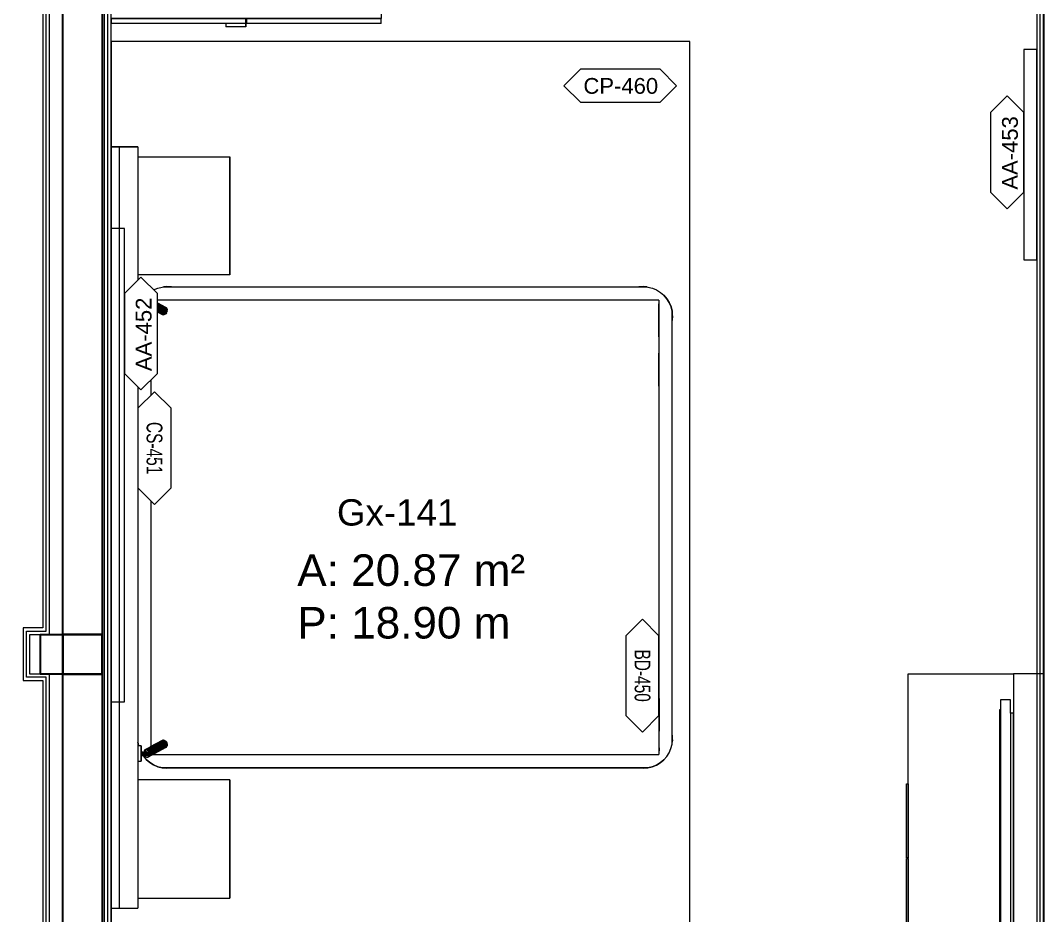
# Model space of a CAD drawing. Header units: centimetres. Extents: x 118932 to 154602, y -32682 to -23521.
# Drawn here: x 140143.1 to 140532.2, y -26868.7 to -26528.4 of the extents above; entities that cross this region are included whole.
import ezdxf
from ezdxf.enums import TextEntityAlignment as Align

# ---------------------------------------------------------------- set-up
doc = ezdxf.new("R2010")
doc.units = ezdxf.units.CM
doc.header["$LTSCALE"] = 50
doc.header["$MEASUREMENT"] = 0
doc.linetypes.add('HIDDEN', pattern=[0.375, 0.25, -0.125])
for name, color, linetype, lineweight, true_color in [('GEN_00_BL_Yazı', 7, 'Continuous', 0, 0x4f5250), ('GEN_00_BL_Ölçü Dış', 7, 'Continuous', 5, 0x766a5e), ('GEN_01_TA_Kolon', 7, 'Continuous', 35, 0xd05d28), ('GEN_02_TF_Mobilya', 7, 'Continuous', 5, 0x745e3d), ('GEN_05_ML_Alçıpan_giydirme', 7, 'Continuous', 18, 0x7ebab5), ('KALACAK DUVARLAR', 7, 'Continuous', 30, 0x005387)]:
    doc.layers.add(name, color=color, linetype=linetype, lineweight=lineweight, true_color=true_color)
doc.layers.add('GEN_02_TF_Halı', color=7, linetype='Continuous', lineweight=5, true_color=0x903373, transparency=0.8)
doc.styles.add('ARIAL', font='arial.ttf')
doc.styles.add('Arial_6', font='arial.ttf', dxfattribs={"height": 59.5325})

# ---------------------------------------------------------------- blocks, each defined once
blk = doc.blocks.new('LEVEL 0-1_D BLOK_KOLON')
at = {"layer": 'GEN_01_TA_Kolon'}
blk.add_lwpolyline([(1382, 286.05), (1367, 286.05), (1367, 301.05), (1382, 301.05)], close=True, dxfattribs=at)
blk = doc.blocks.new('KALACAK DUVALAR LEVEL 0 D BLOK')
at = {"layer": 'KALACAK DUVARLAR', "elevation": 0}
for points in [[(7.5, 762.34), (7.5, -7.5), (-82.5, -7.5), (-82.5, 7.5), (-7.5, 7.5), (-7.5, 451.45), (-16, 451.45), (-16, 466.45), (-7.5, 466.45), (-7.5, 807.04), (-68, 807.04), (-68, 973.95), (-71.5, 973.95), (-71.5, 990.45), (262.95, 990.45), (262.95, 975.34), (7.5, 975.34), (7.5, 172.89)], [(380.5, 172.91), (380.5, 975.34), (386, 975.34), (386, 990.34), (361.5, 990.34), (361.5, 975.34), (365.5, 975.34), (365.5, 166.92)]]:
    blk.add_lwpolyline(points, dxfattribs=at)
blk = doc.blocks.new('EQ-456_TV 50_12554900-TypeF')
at = {"layer": 'GEN_02_TF_Mobilya'}
for p, q in [((520.7, 0), (-406.4, 0)), ((-406.4, 0), (-406.4, -11.9)), ((520.7, -11.9), (520.7, 0)), ((-406.4, -11.9), (-457.2, -11.9)), ((-457.2, -11.9), (-457.2, -50)), ((-406.4, -11.9), (520.7, -11.9)), ((571.5, -11.9), (520.7, -11.9)), ((571.5, -50), (571.5, -11.9)), ((-457.2, -50), (-419.1, -50)), ((-419.1, -50), (-419.1, -53.175)), ((-419.1, -50), (533.4, -50)), ((-419.1, -53.175), (533.4, -53.175)), ((533.4, -53.175), (533.4, -50)), ((533.4, -50), (571.5, -50))]:
    blk.add_line(p, q, dxfattribs=at)
blk = doc.blocks.new('FFE-Tag')
at = {"color": 0}
blk.add_wipeout([(-8.76, 0), (-6.19, 2.57), (6.19, 2.57), (8.76, 0), (6.19, -2.57), (-6.19, -2.57)], dxfattribs=at).dxf.layer = 'GEN_00_BL_Yazı'
at = {"layer": 'GEN_00_BL_Yazı', "color": 0}
for p, q in [((-8.76, 0), (-6.19, 2.57)), ((6.19, 2.57), (-6.19, 2.57)), ((8.76, 0), (6.19, 2.57)), ((-8.76, 0), (-6.19, -2.57)), ((8.76, 0), (6.19, -2.57)), ((-6.19, -2.57), (6.19, -2.57))]:
    blk.add_line(p, q, dxfattribs=at)
blk = doc.blocks.new('CS-463')
at = {"layer": 'GEN_00_BL_Yazı', "insert": (-0.22, -1.08), "char_height": 6, "attachment_point": 5, "style": 'Arial_6'}
blk.add_mtext('CS-463', dxfattribs=at)
blk = doc.blocks.new('*U553')
at = {"layer": 'GEN_02_TF_Mobilya'}
for p, q in [((-513, -285), (-513, -304.1)), ((-513, -285), (-513, -304.1)), ((-513, -285), (-27, -285)), ((-513, -285), (-27, -285)), ((-1.6, -304.1), (-513, -304.1)), ((-1.6, -304.1), (-513, -304.1)), ((-77.8, -304.1), (-77.8, -316.8)), ((-77.8, -304.1), (-77.8, -316.8)), ((-27, -285), (-1.6, -285)), ((-27, -285), (-1.6, -285)), ((-1.6, -304.1), (-1.6, -285)), ((-1.6, -304.1), (-1.6, -285)), ((-1.6, -304.1), (-1.6, -316.8)), ((-1.6, -316.8), (-1.6, -304.1)), ((1.6, -285), (1.6, -304.1)), ((1.6, -285), (27, -285)), ((27, -285), (1.6, -285)), ((1.6, -285), (1.6, -304.1)), ((513, -304.1), (1.6, -304.1)), ((513, -304.1), (1.6, -304.1)), ((27, -285), (513, -285)), ((27, -285), (513, -285)), ((513, -304.1), (513, -285)), ((513, -304.1), (513, -285)), ((-1.6, -316.8), (-77.8, -316.8)), ((-1.6, -316.8), (-77.8, -316.8))]:
    blk.add_line(p, q, dxfattribs=at)
at = {"layer": 'GEN_00_BL_Yazı', "xscale": 24.48801272789174, "yscale": 24.48801272789174, "zscale": 24.48801272789174}
blk.add_blockref('FFE-Tag', (-21.8, -171.9), dxfattribs=at)
at = {"layer": 'GEN_02_TF_Mobilya'}
blk.add_lwpolyline([(-513, 315), (513, 315), (513, -285), (-513, -285)], close=True, dxfattribs=at)
at = {"xscale": 10, "yscale": 10, "zscale": 10}
blk.add_blockref('CS-463', (-21.8, -171.9), dxfattribs=at)
blk = doc.blocks.new('CP-460_420(W)x2(H)x220(D)')
at = {"layer": 'GEN_00_BL_Yazı', "xscale": 2.448801272789196, "yscale": 2.448801272789196, "zscale": 2.448801272789196}
blk.add_blockref('FFE-Tag', (0, 0), dxfattribs=at)
at = {"layer": 'GEN_00_BL_Yazı', "insert": (-14, 2.92), "char_height": 6, "attachment_point": 1, "style": 'Arial_6'}
blk.add_mtext('CP-460', dxfattribs=at)
blk = doc.blocks.new('CS-452R')
at = {"layer": 'GEN_00_BL_Yazı', "xscale": 2.448801272789173, "yscale": 2.448801272789173, "zscale": 2.448801272789173}
blk.add_blockref('FFE-Tag', (0, 0), dxfattribs=at)
at = {"layer": 'GEN_00_BL_Yazı', "insert": (-17, 2.92), "char_height": 6, "attachment_point": 1, "style": 'Arial_6'}
blk.add_mtext('CS-452R', dxfattribs=at)
blk = doc.blocks.new('*U754')
at = {"layer": 'GEN_02_TF_Mobilya'}
for points in [[(-145.1, 389.3), (-1431, 389.3), (-1431, -10.7), (-145.1, -10.7)], [(-731.1, 396.2), (-1012.6, 396.2), (-1012.6, 390.4), (-731.1, 390.4)], [(-446.8, 396.2), (-728.2, 396.2), (-728.2, 390.4), (-446.8, 390.4)], [(137.5, -125), (-1431, -125), (-1431, -10.7), (137.5, -10.7)], [(-3.2, -4.3), (-66.7, -4.3), (-66.7, -10.7), (-3.2, -10.7)]]:
    blk.add_lwpolyline(points, close=True, dxfattribs=at)
at = {"layer": 'GEN_02_TF_Mobilya', "linetype": 'HIDDEN'}
blk.add_lwpolyline([(-269.5, -10.7), (-269.5, 313.1), (-145.1, 313.1)], dxfattribs=at)
at = {"layer": 'GEN_02_TF_Mobilya'}
blk.add_circle((1001.1, -80.6), 26, dxfattribs=at)
at = {"xscale": -9.99999999999993, "yscale": 9.99999999999993, "zscale": 9.99999999999993, "rotation": 180}
blk.add_blockref('CS-452R', (839, 203.3, 0), dxfattribs=at)
at = {"layer": 'GEN_02_TF_Mobilya'}
blk.add_lwpolyline([(-145.1, 313.1), (1070.9, 313.1), (1070.9, -125), (137.5, -125), (137.5, -10.7), (-269.5, -10.7)], dxfattribs=at)
blk = doc.blocks.new('CS-450_1 Headboard Unit _ A-01 - CS-450_1 Headboard Unit _ A-01_3-14660314-TYPE A-01 - MODEL ROOM')
at = {"layer": 'GEN_02_TF_Mobilya'}
for p, q in [((947.5, -24.2), (947.5, -36.9)), ((947.5, -24.2), (947.5, -36.9)), ((947.5, -36.9), (1005.9, -36.9)), ((1005.9, -36.9), (947.5, -36.9)), ((969.6, -59.5), (969.6, -36.9)), ((969.6, -36.9), (969.6, -59.5)), ((969.8, -36.9), (969.8, -63.1)), ((969.8, -63.1), (969.8, -36.9)), ((970.4, -63.3), (970.4, -36.9)), ((970.4, -36.9), (970.4, -63.3)), ((971.3, -63.5), (971.3, -36.9)), ((971.3, -63.5), (971.3, -36.9)), ((972.6, -63.8), (972.6, -36.9)), ((972.6, -36.9), (972.6, -63.8)), ((974, -36.9), (974, -64.2)), ((974, -64.2), (974, -36.9)), ((975.6, -64.5), (975.6, -36.9)), ((975.6, -36.9), (975.6, -64.5)), ((977.1, -36.9), (977.1, -64.9)), ((977.1, -64.9), (977.1, -36.9)), ((978.6, -63.2), (978.6, -36.9)), ((978.6, -36.9), (978.6, -63.2)), ((979.8, -36.9), (979.8, -61.2)), ((979.8, -36.9), (979.8, -61.2)), ((980.8, -36.9), (980.8, -59.6)), ((980.8, -59.6), (980.8, -36.9)), ((981.4, -58.6), (981.4, -36.9)), ((981.4, -36.9), (981.4, -58.6)), ((981.6, -58.3), (981.6, -36.9)), ((981.6, -36.9), (981.6, -58.3)), ((1005.9, -36.9), (1005.9, -24.2)), ((1005.9, -36.9), (1005.9, -24.2)), ((963.4, -56.5), (962.9, -59.6)), ((963.4, -56.5), (962.9, -59.6)), ((962.9, -59.6), (963.4, -62.5)), ((962.9, -59.6), (963.4, -62.5)), ((964.8, -53.5), (963.4, -56.5)), ((964.8, -53.5), (963.4, -56.5)), ((999, -128.3), (963.4, -62.5)), ((999, -128.3), (963.4, -62.5)), ((964.8, -64.9), (963.4, -62.5)), ((963.4, -62.5), (964.8, -64.9)), ((967, -50.6), (964.8, -53.5)), ((967, -50.6), (964.8, -53.5)), ((964.8, -64.9), (967.1, -66.8)), ((964.8, -64.9), (1000.4, -130.7)), ((964.8, -64.9), (1000.4, -130.7)), ((964.8, -64.9), (967.1, -66.8)), ((967, -50.6), (969.6, -48.4)), ((969.6, -48.4), (967, -50.6)), ((1002.6, -132.6), (967.1, -66.8)), ((1002.6, -132.6), (967.1, -66.8)), ((970, -67.9), (967.1, -66.8)), ((967.1, -66.8), (970, -67.9)), ((967.6, -62.6), (969.3, -59.9)), ((967.6, -62.6), (969.3, -59.9)), ((977.5, -65), (967.6, -62.6)), ((977.5, -65), (967.6, -62.6)), ((969.6, -63.1), (969.6, -60)), ((969.6, -60), (969.6, -63.1)), ((970, -67.9), (1005.6, -133.7)), ((970, -67.9), (1005.6, -133.7)), ((973.5, -68.3), (970, -67.9)), ((970, -67.9), (973.5, -68.3)), ((977.1, -67.9), (973.5, -68.3)), ((977.1, -67.9), (973.5, -68.3)), ((1009, -134.1), (973.5, -68.3)), ((1009, -134.1), (973.5, -68.3)), ((980.8, -66.6), (977.1, -67.9)), ((980.8, -66.6), (977.1, -67.9)), ((1012.7, -133.6), (977.1, -67.9)), ((977.1, -67.9), (1012.7, -133.6)), ((986.9, -49.6), (977.5, -65)), ((977.5, -65), (986.9, -49.6)), ((980.8, -66.6), (984.2, -64.7)), ((984.2, -64.7), (980.8, -66.6)), ((980.8, -66.6), (1016.3, -132.4)), ((980.8, -66.6), (1016.3, -132.4)), ((981.6, -55.6), (982.3, -57.1)), ((982.3, -57.1), (981.6, -55.6)), ((987.1, -62.2), (984.2, -64.7)), ((984.2, -64.7), (987.1, -62.2)), ((1019.7, -130.5), (984.2, -64.7)), ((984.2, -64.7), (1019.7, -130.5)), ((986.9, -49.6), (990.8, -50.6)), ((990.8, -50.6), (986.9, -49.6)), ((987.1, -62.2), (989.4, -59.3)), ((989.4, -59.3), (987.1, -62.2)), ((987.1, -62.2), (1022.7, -128)), ((1022.7, -128), (987.1, -62.2)), ((990.8, -56.3), (989.4, -59.3)), ((990.8, -56.3), (989.4, -59.3)), ((1024.9, -125.1), (989.4, -59.3)), ((1024.9, -125.1), (989.4, -59.3)), ((991.3, -53.2), (990.8, -50.6)), ((990.8, -50.6), (1001.4, -70.2)), ((991.3, -53.2), (990.8, -50.6)), ((1001.4, -70.2), (990.8, -50.6)), ((990.8, -56.3), (991.3, -53.2)), ((991.3, -53.2), (990.8, -56.3)), ((990.8, -56.3), (1026.3, -122)), ((990.8, -56.3), (1026.3, -122)), ((1026.8, -119), (991.3, -53.2)), ((1026.8, -119), (991.3, -53.2)), ((1001.7, -70.7), (1001.4, -70.2)), ((1001.7, -70.7), (1001.4, -70.2)), ((1001.9, -71.1), (1001.7, -70.7)), ((1001.9, -71.1), (1001.7, -70.7)), ((1002, -71.2), (1001.9, -71.1)), ((1002, -71.2), (1001.9, -71.1)), ((1026.3, -116.1), (1002, -71.2)), ((1002, -71.2), (1026.3, -116.1)), ((1026.3, -116.1), (1026.8, -119)), ((1026.8, -119), (1026.3, -116.1)), ((1027, -119.3), (1026.5, -116.4)), ((1027.3, -117.9), (1026.5, -116.4)), ((1027.3, -117.9), (1026.5, -116.4)), ((1026.5, -116.4), (1027, -119.3)), ((999, -128.3), (1000.4, -130.7)), ((999, -128.3), (1000.4, -130.7)), ((999.3, -128.9), (999.9, -130.1)), ((999.9, -130.1), (999.3, -128.9)), ((999.9, -130.1), (1001.4, -132.5)), ((999.9, -130.1), (1001.4, -132.5)), ((1002.6, -132.6), (1000.4, -130.7)), ((1000.4, -130.7), (1002.6, -132.6)), ((1000.5, -131), (1001.4, -132.5)), ((1001.4, -132.5), (1000.5, -131)), ((1002.8, -132.9), (1000.5, -131)), ((1002.8, -132.9), (1000.5, -131)), ((1001.4, -132.5), (1003.6, -134.4)), ((1001.4, -132.5), (1003.6, -134.4)), ((1002.6, -132.6), (1005.6, -133.7)), ((1002.6, -132.6), (1005.6, -133.7)), ((1002.8, -132.9), (1003.6, -134.4)), ((1003.6, -134.4), (1002.8, -132.9)), ((1005.7, -134), (1002.8, -132.9)), ((1002.8, -132.9), (1005.7, -134)), ((1003.6, -134.4), (1006.6, -135.5)), ((1003.6, -134.4), (1006.6, -135.5)), ((1009, -134.1), (1005.6, -133.7)), ((1009, -134.1), (1005.6, -133.7)), ((1005.7, -134), (1006.6, -135.5)), ((1006.6, -135.5), (1005.7, -134)), ((1009.2, -134.4), (1005.7, -134)), ((1009.2, -134.4), (1005.7, -134)), ((1006.6, -135.5), (1010, -135.9)), ((1010, -135.9), (1006.6, -135.5)), ((1009, -134.1), (1012.7, -133.6)), ((1012.7, -133.6), (1009, -134.1)), ((1009.2, -134.4), (1012.8, -133.9)), ((1012.8, -133.9), (1009.2, -134.4)), ((1009.2, -134.4), (1010, -135.9)), ((1009.2, -134.4), (1010, -135.9)), ((1013.7, -135.5), (1010, -135.9)), ((1013.7, -135.5), (1010, -135.9)), ((1012.7, -133.6), (1016.3, -132.4)), ((1016.3, -132.4), (1012.7, -133.6)), ((1016.5, -132.7), (1012.8, -133.9)), ((1016.5, -132.7), (1012.8, -133.9)), ((1013.7, -135.5), (1012.8, -133.9)), ((1013.7, -135.5), (1012.8, -133.9)), ((1013.7, -135.5), (1017.3, -134.2)), ((1013.7, -135.5), (1017.3, -134.2)), ((1019.7, -130.5), (1016.3, -132.4)), ((1019.7, -130.5), (1016.3, -132.4)), ((1019.9, -130.8), (1016.5, -132.7)), ((1016.5, -132.7), (1019.9, -130.8)), ((1016.5, -132.7), (1017.3, -134.2)), ((1016.5, -132.7), (1017.3, -134.2)), ((1020.7, -132.3), (1017.3, -134.2)), ((1020.7, -132.3), (1017.3, -134.2)), ((1022.7, -128), (1019.7, -130.5)), ((1022.7, -128), (1019.7, -130.5)), ((1022.8, -128.3), (1019.9, -130.8)), ((1022.8, -128.3), (1019.9, -130.8)), ((1020.7, -132.3), (1019.9, -130.8)), ((1020.7, -132.3), (1019.9, -130.8)), ((1023.7, -129.8), (1020.7, -132.3)), ((1020.7, -132.3), (1023.7, -129.8)), ((1024.9, -125.1), (1022.7, -128)), ((1024.9, -125.1), (1022.7, -128)), ((1022.8, -128.3), (1025.1, -125.4)), ((1025.1, -125.4), (1022.8, -128.3)), ((1022.8, -128.3), (1023.7, -129.8)), ((1022.8, -128.3), (1023.7, -129.8)), ((1025.9, -126.9), (1023.7, -129.8)), ((1025.9, -126.9), (1023.7, -129.8)), ((1024.9, -125.1), (1026.3, -122)), ((1026.3, -122), (1024.9, -125.1)), ((1025.1, -125.4), (1026.5, -122.3)), ((1026.5, -122.3), (1025.1, -125.4)), ((1025.9, -126.9), (1025.1, -125.4)), ((1025.1, -125.4), (1025.9, -126.9)), ((1027.3, -123.9), (1025.9, -126.9)), ((1027.3, -123.9), (1025.9, -126.9)), ((1026.8, -119), (1026.3, -122)), ((1026.8, -119), (1026.3, -122)), ((1026.5, -122.3), (1027, -119.3)), ((1027, -119.3), (1026.5, -122.3)), ((1027.3, -123.9), (1026.5, -122.3)), ((1026.5, -122.3), (1027.3, -123.9)), ((1027.8, -120.8), (1027, -119.3)), ((1027, -119.3), (1027.8, -120.8)), ((1027.3, -117.9), (1027.8, -120.8)), ((1027.3, -117.9), (1027.8, -120.8)), ((1027.8, -120.8), (1027.3, -123.9)), ((1027.8, -120.8), (1027.3, -123.9))]:
    blk.add_line(p, q, dxfattribs=at)
blk = doc.blocks.new('CS-450_1 Headboard Unit _ A-01 - CS-450_1 Headboard Unit _ A-01_3-V386-TYPE A-01 - MODEL ROOM')
at = {"layer": 'GEN_02_TF_Mobilya'}
for p, q in [((947.5, -24.2), (947.5, -36.9)), ((947.5, -24.2), (947.5, -36.9)), ((947.5, -36.9), (1005.9, -36.9)), ((1005.9, -36.9), (947.5, -36.9)), ((969.6, -59.5), (969.6, -36.9)), ((969.6, -36.9), (969.6, -59.5)), ((969.8, -36.9), (969.8, -63.1)), ((969.8, -63.1), (969.8, -36.9)), ((970.4, -63.3), (970.4, -36.9)), ((970.4, -36.9), (970.4, -63.3)), ((971.3, -63.5), (971.3, -36.9)), ((971.3, -63.5), (971.3, -36.9)), ((972.6, -63.8), (972.6, -36.9)), ((972.6, -36.9), (972.6, -63.8)), ((974, -36.9), (974, -64.2)), ((974, -64.2), (974, -36.9)), ((975.6, -64.5), (975.6, -36.9)), ((975.6, -36.9), (975.6, -64.5)), ((977.1, -36.9), (977.1, -64.9)), ((977.1, -64.9), (977.1, -36.9)), ((978.6, -63.2), (978.6, -36.9)), ((978.6, -36.9), (978.6, -63.2)), ((979.8, -36.9), (979.8, -60.8)), ((979.8, -36.9), (979.8, -60.8)), ((980.8, -36.9), (980.8, -59.6)), ((980.8, -59.6), (980.8, -36.9)), ((981.4, -58.6), (981.4, -36.9)), ((981.4, -36.9), (981.4, -58.6)), ((981.6, -58.3), (981.6, -37.1)), ((981.6, -37.1), (981.6, -58.3)), ((1005.9, -36.9), (1005.9, -24.2)), ((1005.9, -36.9), (1005.9, -24.2)), ((963.4, -56.5), (962.9, -59.6)), ((963.4, -56.5), (962.9, -59.6)), ((962.9, -59.6), (963.4, -62.5)), ((962.9, -59.6), (963.4, -62.5)), ((964.8, -53.5), (963.4, -56.5)), ((964.8, -53.5), (963.4, -56.5)), ((999, -128.3), (963.4, -62.5)), ((999, -128.3), (963.4, -62.5)), ((964.8, -64.9), (963.4, -62.5)), ((963.4, -62.5), (964.8, -64.9)), ((967, -50.6), (964.8, -53.5)), ((967, -50.6), (964.8, -53.5)), ((964.8, -64.9), (967.1, -66.8)), ((964.8, -64.9), (1000.4, -130.7)), ((964.8, -64.9), (1000.4, -130.7)), ((964.8, -64.9), (967.1, -66.8)), ((967, -50.6), (969.6, -48.4)), ((969.6, -48.4), (967, -50.6)), ((1002.6, -132.6), (967.1, -66.8)), ((1002.6, -132.6), (967.1, -66.8)), ((970, -67.9), (967.1, -66.8)), ((967.1, -66.8), (970, -67.9)), ((967.6, -62.6), (969.3, -59.9)), ((967.6, -62.6), (969.3, -59.9)), ((977.5, -65), (967.6, -62.6)), ((977.5, -65), (967.6, -62.6)), ((969.6, -63.1), (969.6, -60)), ((969.6, -60), (969.6, -63.1)), ((970, -67.9), (973.5, -68.3)), ((970, -67.9), (1005.6, -133.7)), ((970, -67.9), (1005.6, -133.7)), ((973.5, -68.3), (970, -67.9)), ((977.1, -67.9), (973.5, -68.3)), ((977.1, -67.9), (973.5, -68.3)), ((1009, -134.1), (973.5, -68.3)), ((1009, -134.1), (973.5, -68.3)), ((980.8, -66.6), (977.1, -67.9)), ((980.8, -66.6), (977.1, -67.9)), ((1012.7, -133.6), (977.1, -67.9)), ((977.1, -67.9), (1012.7, -133.6)), ((986.9, -49.6), (977.5, -65)), ((977.5, -65), (986.9, -49.6)), ((980.8, -66.6), (984.2, -64.7)), ((984.2, -64.7), (980.8, -66.6)), ((980.8, -66.6), (1016.3, -132.4)), ((980.8, -66.6), (1016.3, -132.4)), ((981.6, -55.6), (982.3, -57.1)), ((982.3, -57.1), (981.6, -55.6)), ((984.2, -64.7), (987.1, -62.2)), ((987.1, -62.2), (984.2, -64.7)), ((984.2, -64.7), (1019.7, -130.5)), ((1019.7, -130.5), (984.2, -64.7)), ((986.9, -49.6), (990.8, -50.6)), ((990.8, -50.6), (986.9, -49.6)), ((987.1, -62.2), (989.4, -59.3)), ((989.4, -59.3), (987.1, -62.2)), ((1022.7, -128), (987.1, -62.2)), ((987.1, -62.2), (1022.7, -128)), ((990.8, -56.3), (989.4, -59.3)), ((990.8, -56.3), (989.4, -59.3)), ((1024.9, -125.1), (989.4, -59.3)), ((1024.9, -125.1), (989.4, -59.3)), ((991.3, -53.2), (990.8, -50.6)), ((1001.4, -70.2), (990.8, -50.6)), ((991.3, -53.2), (990.8, -50.6)), ((990.8, -50.6), (1001.4, -70.2)), ((990.8, -56.3), (991.3, -53.2)), ((991.3, -53.2), (990.8, -56.3)), ((990.8, -56.3), (1026.3, -122)), ((990.8, -56.3), (1026.3, -122)), ((1026.8, -119), (991.3, -53.2)), ((1026.8, -119), (991.3, -53.2)), ((1001.7, -70.7), (1001.4, -70.2)), ((1001.7, -70.7), (1001.4, -70.2)), ((1001.9, -71.1), (1001.7, -70.7)), ((1001.9, -71.1), (1001.7, -70.7)), ((1002, -71.2), (1001.9, -71.1)), ((1002, -71.2), (1001.9, -71.1)), ((1026.3, -116.1), (1002, -71.2)), ((1002, -71.2), (1026.3, -116.1)), ((1026.8, -119), (1026.3, -116.1)), ((1026.3, -116.1), (1026.8, -119)), ((1026.5, -116.4), (1027, -119.3)), ((1027, -119.3), (1026.5, -116.4)), ((1027.3, -117.9), (1026.5, -116.4)), ((1027.3, -117.9), (1026.5, -116.4)), ((999, -128.3), (1000.4, -130.7)), ((999, -128.3), (1000.4, -130.7)), ((999.1, -128.6), (999.9, -130)), ((999.9, -130), (999.1, -128.6)), ((999.9, -130.1), (1001.4, -132.5)), ((999.9, -130.1), (1001.4, -132.5)), ((1002.6, -132.6), (1000.4, -130.7)), ((1000.4, -130.7), (1002.6, -132.6)), ((1002.8, -132.9), (1000.5, -131)), ((1000.5, -131), (1001.4, -132.5)), ((1001.4, -132.5), (1000.5, -131)), ((1002.8, -132.9), (1000.5, -131)), ((1001.4, -132.5), (1003.6, -134.4)), ((1001.4, -132.5), (1003.6, -134.4)), ((1002.6, -132.6), (1005.6, -133.7)), ((1002.6, -132.6), (1005.6, -133.7)), ((1002.8, -132.9), (1005.7, -134)), ((1002.8, -132.9), (1003.6, -134.4)), ((1003.6, -134.4), (1002.8, -132.9)), ((1005.7, -134), (1002.8, -132.9)), ((1003.6, -134.4), (1006.6, -135.5)), ((1003.6, -134.4), (1006.6, -135.5)), ((1009, -134.1), (1005.6, -133.7)), ((1009, -134.1), (1005.6, -133.7)), ((1009.2, -134.4), (1005.7, -134)), ((1005.7, -134), (1006.6, -135.5)), ((1006.6, -135.5), (1005.7, -134)), ((1009.2, -134.4), (1005.7, -134)), ((1010, -135.9), (1006.6, -135.5)), ((1006.6, -135.5), (1010, -135.9)), ((1009, -134.1), (1012.7, -133.6)), ((1012.7, -133.6), (1009, -134.1)), ((1012.8, -133.9), (1009.2, -134.4)), ((1009.2, -134.4), (1012.8, -133.9)), ((1009.2, -134.4), (1010, -135.9)), ((1009.2, -134.4), (1010, -135.9)), ((1013.7, -135.5), (1010, -135.9)), ((1013.7, -135.5), (1010, -135.9)), ((1012.7, -133.6), (1016.3, -132.4)), ((1016.3, -132.4), (1012.7, -133.6)), ((1016.5, -132.7), (1012.8, -133.9)), ((1016.5, -132.7), (1012.8, -133.9)), ((1013.7, -135.5), (1012.8, -133.9)), ((1013.7, -135.5), (1012.8, -133.9)), ((1013.7, -135.5), (1017.3, -134.2)), ((1013.7, -135.5), (1017.3, -134.2)), ((1019.7, -130.5), (1016.3, -132.4)), ((1019.7, -130.5), (1016.3, -132.4)), ((1019.9, -130.8), (1016.5, -132.7)), ((1016.5, -132.7), (1019.9, -130.8)), ((1016.5, -132.7), (1017.3, -134.2)), ((1016.5, -132.7), (1017.3, -134.2)), ((1020.7, -132.3), (1017.3, -134.2)), ((1020.7, -132.3), (1017.3, -134.2)), ((1022.7, -128), (1019.7, -130.5)), ((1022.7, -128), (1019.7, -130.5)), ((1022.8, -128.3), (1019.9, -130.8)), ((1022.8, -128.3), (1019.9, -130.8)), ((1020.7, -132.3), (1019.9, -130.8)), ((1020.7, -132.3), (1019.9, -130.8)), ((1023.7, -129.8), (1020.7, -132.3)), ((1020.7, -132.3), (1023.7, -129.8)), ((1024.9, -125.1), (1022.7, -128)), ((1024.9, -125.1), (1022.7, -128)), ((1025.1, -125.4), (1022.8, -128.3)), ((1022.8, -128.3), (1025.1, -125.4)), ((1022.8, -128.3), (1023.7, -129.8)), ((1022.8, -128.3), (1023.7, -129.8)), ((1025.9, -126.9), (1023.7, -129.8)), ((1025.9, -126.9), (1023.7, -129.8)), ((1024.9, -125.1), (1026.3, -122)), ((1026.3, -122), (1024.9, -125.1)), ((1026.5, -122.3), (1025.1, -125.4)), ((1025.1, -125.4), (1026.5, -122.3)), ((1025.9, -126.9), (1025.1, -125.4)), ((1025.1, -125.4), (1025.9, -126.9)), ((1027.3, -123.9), (1025.9, -126.9)), ((1027.3, -123.9), (1025.9, -126.9)), ((1026.8, -119), (1026.3, -122)), ((1026.8, -119), (1026.3, -122)), ((1027, -119.3), (1026.5, -122.3)), ((1026.5, -122.3), (1027, -119.3)), ((1027.3, -123.9), (1026.5, -122.3)), ((1026.5, -122.3), (1027.3, -123.9)), ((1027.8, -120.8), (1027, -119.3)), ((1027, -119.3), (1027.8, -120.8)), ((1027.3, -117.9), (1027.8, -120.8)), ((1027.3, -117.9), (1027.8, -120.8)), ((1027.8, -120.8), (1027.3, -123.9)), ((1027.8, -120.8), (1027.3, -123.9))]:
    blk.add_line(p, q, dxfattribs=at)
blk = doc.blocks.new('CS-451_290x120x214_HeadboardUnit_Bed')
at = {"layer": 'GEN_02_TF_Mobilya'}
for p, q in [((144.78, -3.18), (-144.78, -3.18)), ((144.78, -3.18), (-144.78, -3.18)), ((-144.78, -10.16), (144.78, -10.16)), ((-144.78, -10.16), (144.78, -10.16)), ((-140.97, -10.16), (-140.97, -45.16)), ((-82.75, -10.34), (-83.06, -10.42)), ((-83.06, -10.42), (-82.75, -10.34)), ((-82.2, -10.2), (-82.75, -10.34)), ((-82.75, -10.34), (-82.2, -10.2)), ((-81.71, -10.16), (-82.2, -10.2)), ((-82.2, -10.2), (-81.71, -10.16)), ((82.2, -10.2), (81.71, -10.16)), ((81.71, -10.16), (82.2, -10.2)), ((82.2, -10.2), (83.06, -10.42)), ((82.2, -10.2), (83.06, -10.42)), ((96.04, -45.16), (96.04, -10.16)), ((140.97, -10.16), (140.97, -45.16)), ((-89.39, -14.65), (-90.3, -16.13)), ((-89.39, -14.65), (-90.3, -16.13)), ((-88.27, -13.34), (-89.39, -14.65)), ((-88.27, -13.34), (-89.39, -14.65)), ((-86.95, -12.21), (-88.27, -13.34)), ((-88.27, -13.34), (-86.95, -12.21)), ((-86.69, -12.05), (-86.95, -12.21)), ((-86.95, -12.21), (-86.69, -12.05)), ((-82.79, -15.24), (-83.25, -15.24)), ((-82.79, -15.24), (-83.25, -15.24)), ((83.25, -15.24), (-82.79, -15.24)), ((83.25, -15.24), (-82.79, -15.24)), ((86.69, -12.05), (86.95, -12.21)), ((86.69, -12.05), (86.95, -12.21)), ((86.95, -12.21), (87.24, -12.46)), ((86.95, -12.21), (87.24, -12.46)), ((87.24, -12.46), (88.26, -13.34)), ((87.24, -12.46), (88.26, -13.34)), ((88.26, -13.34), (89.39, -14.65)), ((89.39, -14.65), (88.26, -13.34)), ((89.39, -14.65), (90.3, -16.13)), ((90.3, -16.13), (89.39, -14.65)), ((-91.4, -19.4), (-91.44, -19.89)), ((-91.4, -19.4), (-91.44, -19.89)), ((-90.98, -17.72), (-91.4, -19.4)), ((-90.98, -17.72), (-91.4, -19.4)), ((-90.3, -16.13), (-90.98, -17.72)), ((-90.3, -16.13), (-90.98, -17.72)), ((-86.36, -208.28), (-86.36, -15.74)), ((-86.36, -208.28), (-86.36, -15.74)), ((86.36, -15.77), (86.36, -208.28)), ((90.3, -16.13), (90.98, -17.72)), ((90.98, -17.72), (90.3, -16.13)), ((90.98, -17.72), (91.4, -19.4)), ((91.4, -19.4), (90.98, -17.72)), ((91.4, -19.4), (91.44, -19.89)), ((91.44, -19.89), (91.4, -19.4)), ((-91.55, -21.13), (-91.44, -19.89)), ((-91.44, -22.86), (-91.55, -21.13)), ((-91.44, -19.89), (-91.44, -22.86)), ((-91.44, -19.89), (-91.44, -22.86)), ((-91.44, -22.86), (-91.44, -19.89)), ((-91.44, -22.86), (-91.44, -200.66)), ((-91.44, -22.86), (-91.44, -200.66)), ((91.44, -19.89), (91.44, -22.86)), ((91.44, -22.86), (91.44, -19.89)), ((91.44, -19.89), (91.55, -21.13)), ((91.44, -19.89), (91.44, -22.86)), ((91.44, -22.86), (91.55, -21.13)), ((91.44, -200.66), (91.44, -22.86)), ((91.44, -22.86), (91.44, -200.66)), ((-96.04, -45.16), (-140.97, -45.16)), ((96.04, -45.16), (140.97, -45.16)), ((86.36, -77.86), (86.36, -114.55)), ((-91.55, -202.39), (-91.44, -200.66)), ((-91.44, -203.63), (-91.44, -200.66)), ((-91.44, -200.66), (-91.44, -203.63)), ((-91.44, -203.63), (-91.44, -200.66)), ((91.44, -203.99), (91.44, -200.66)), ((91.44, -200.66), (91.44, -203.99)), ((91.44, -203.99), (91.44, -200.66)), ((91.44, -200.66), (91.57, -202.37)), ((-91.44, -203.63), (-91.55, -202.39)), ((-91.44, -203.63), (-91.4, -204.12)), ((-91.44, -203.63), (-91.4, -204.12)), ((-91.4, -204.12), (-90.98, -205.8)), ((-91.4, -204.12), (-90.98, -205.8)), ((-90.98, -205.8), (-90.3, -207.39)), ((-90.98, -205.8), (-90.3, -207.39)), ((91.04, -205.75), (90.39, -207.33)), ((90.39, -207.33), (91.04, -205.75)), ((91.43, -204.08), (91.04, -205.75)), ((91.04, -205.75), (91.43, -204.08)), ((91.44, -203.99), (91.43, -204.08)), ((91.43, -204.08), (91.44, -203.99)), ((91.44, -203.99), (91.57, -202.37)), ((-90.3, -207.39), (-89.39, -208.87)), ((-90.3, -207.39), (-89.39, -208.87)), ((-89.39, -208.87), (-88.27, -210.18)), ((-89.39, -208.87), (-88.27, -210.18)), ((-86.36, -208.28), (86.36, -208.28)), ((89.5, -208.8), (88.4, -210.12)), ((88.4, -210.12), (89.5, -208.8)), ((90.39, -207.33), (89.5, -208.8)), ((89.5, -208.8), (90.39, -207.33)), ((-88.27, -210.18), (-86.95, -211.31)), ((-86.95, -211.31), (-88.27, -210.18)), ((-86.95, -211.31), (-85.47, -212.22)), ((-85.47, -212.22), (-86.95, -211.31)), ((-85.47, -212.22), (-83.88, -212.9)), ((-83.88, -212.9), (-85.47, -212.22)), ((-83.88, -212.9), (-82.2, -213.32)), ((-82.2, -213.32), (-83.88, -212.9)), ((-82.2, -213.32), (-81.71, -213.36)), ((-81.71, -213.36), (-82.2, -213.32)), ((-78.74, -213.36), (-81.71, -213.36)), ((-81.71, -213.36), (-78.74, -213.36)), ((-80.47, -213.47), (-81.71, -213.36)), ((-81.71, -213.36), (-78.74, -213.36)), ((-80.47, -213.47), (-78.74, -213.36)), ((79.01, -213.36), (-78.74, -213.36)), ((79.01, -213.36), (-78.74, -213.36)), ((81.63, -213.36), (79.01, -213.36)), ((81.63, -213.36), (79.01, -213.36)), ((80.72, -213.45), (79.01, -213.36)), ((79.01, -213.36), (81.63, -213.36)), ((80.72, -213.45), (81.63, -213.36)), ((82.43, -213.28), (81.63, -213.36)), ((82.43, -213.28), (81.63, -213.36)), ((84.09, -212.85), (82.43, -213.28)), ((84.09, -212.85), (82.43, -213.28)), ((85.66, -212.16), (84.09, -212.85)), ((85.66, -212.16), (84.09, -212.85)), ((87.11, -211.25), (85.66, -212.16)), ((87.11, -211.25), (85.66, -212.16)), ((88.4, -210.12), (87.11, -211.25)), ((88.4, -210.12), (87.11, -211.25))]:
    blk.add_line(p, q, dxfattribs=at)
at = {"layer": 'GEN_02_TF_Mobilya', "linetype": 'HIDDEN'}
blk.add_line((-85, -208.14), (85, -208.34), dxfattribs=at)
at = {"layer": 'GEN_02_TF_Mobilya'}
for points in [[(-144.78, 0), (-144.78, -3.18), (-144.78, -3.18), (-144.78, -10.16), (-144.78, -3.18), (-144.78, -3.18), (-144.78, 0), (144.78, 0), (144.78, -10.16)], [(-140.97, -10.16), (-140.97, -45.16), (-96.04, -45.16), (-96.04, -10.16)], [(140.97, -10.16), (140.97, -45.16), (96.04, -45.16), (96.04, -10.16)]]:
    blk.add_lwpolyline(points, dxfattribs=at)
at = {"extrusion": (0, 0, -1), "xscale": -0.1000000000000001, "yscale": 0.1000000000000001, "zscale": -0.1000000000000001}
blk.add_blockref('CS-450_1 Headboard Unit _ A-01 - CS-450_1 Headboard Unit _ A-01_3-V386-TYPE A-01 - MODEL ROOM', (183.65, -7.74), dxfattribs=at)
at = {"xscale": -0.1, "yscale": 0.1, "zscale": 0.1}
blk.add_blockref('CS-450_1 Headboard Unit _ A-01 - CS-450_1 Headboard Unit _ A-01_3-14660314-TYPE A-01 - MODEL ROOM', (183.65, -7.74), dxfattribs=at)
at = {"layer": 'GEN_00_BL_Yazı', "xscale": -2.448801272789174, "yscale": 2.448801272789174, "zscale": 2.448801272789174, "rotation": 180}
for p in [(-30.15, -16.46), (56.36, -201.98)]:
    blk.add_blockref('FFE-Tag', p, dxfattribs=at)
at = {"layer": 'GEN_00_BL_Yazı', "style": 'Arial_6', "width": 0.7}
for tag, p in [('KOD_1', (-30.15, -16.46)), ('KOD', (56.36, -201.98))]:
    blk.add_attdef(tag, text='', height=6, dxfattribs=at).set_placement(p, align=Align.MIDDLE_CENTER)
blk = doc.blocks.new('AA-452')
at = {"layer": 'GEN_00_BL_Yazı', "xscale": 2.448801272789174, "yscale": 2.448801272789174, "zscale": 2.448801272789174}
blk.add_blockref('FFE-Tag', (50, 0), dxfattribs=at)
blk.add_lwpolyline([(-90, 6.3), (90, 6.3), (90, 11.3), (-90, 11.3)], close=True)
at = {"layer": 'GEN_00_BL_Yazı', "insert": (49.68, -1.08), "char_height": 6, "attachment_point": 5, "style": 'Arial_6'}
blk.add_mtext('AA-452', dxfattribs=at)
blk = doc.blocks.new('AA-453_')
at = {"layer": 'GEN_00_BL_Yazı', "insert": (-0.22, -1.08), "char_height": 6, "attachment_point": 5, "style": 'Arial_6'}
blk.add_mtext('AA-453', dxfattribs=at)
blk = doc.blocks.new('AA-453_mirror180x80x5')
at = {"layer": 'GEN_00_BL_Yazı', "xscale": 2.448801272789173, "yscale": 2.448801272789173, "zscale": 2.448801272789173}
blk.add_blockref('FFE-Tag', (0.87, 11.3), dxfattribs=at)
blk.add_lwpolyline([(-40, 0), (40, 0), (40, 5), (-40, 5)], close=True)
blk.add_blockref('AA-453_', (0.87, 11.29))
blk = doc.blocks.new('D blok level 1 tefrişler')
at = {"layer": 'GEN_02_TF_Halı', "elevation": 0}
blk.add_lwpolyline([(-487.26, 504.55), (-707.26, 504.55), (-707.26, 4.55), (-487.26, 4.55)], close=True, dxfattribs=at)
at = {"xscale": 0.1000000000000001, "yscale": 0.1000000000000001, "zscale": 0.1000000000000001, "rotation": 270}
blk.add_blockref('EQ-456_TV 50_12554900-TypeF', (-364.14, 208.53), dxfattribs=at)
at = {"layer": 'GEN_02_TF_Mobilya', "xscale": 0.1000000000000008, "yscale": 0.1000000000000008, "zscale": 0.1000000000000008}
blk.add_blockref('*U553', (-655.96, 541.78, 0), dxfattribs=at)
at = {"layer": 'GEN_02_TF_Mobilya', "rotation": 90}
blk.add_blockref('AA-453_mirror180x80x5', (-355.24, 461.52, 0), dxfattribs=at)
blk.add_blockref('CP-460_420(W)x2(H)x220(D)', (-513.69, 487.74, 0))
ref = blk.add_blockref('CS-451_290x120x214_HeadboardUnit_Bed', (-707.26, 319.77, 0), dxfattribs=dict(xscale=-1.000000000000004, rotation=90))
ref.add_attrib('KOD_1', 'CS-451', dxfattribs={"layer": 'GEN_00_BL_Yazı', "height": 6, "rotation": 270, "style": 'Arial_6', "width": 0.7}).set_placement((-690.81, 349.93, 0), align=Align.MIDDLE_CENTER)
ref.add_attrib('KOD', 'BD-450', dxfattribs={"layer": 'GEN_00_BL_Yazı', "height": 6, "rotation": 270, "style": 'Arial_6', "width": 0.7}).set_placement((-505.21, 263.41, 0), align=Align.MIDDLE_CENTER)
at = {"xscale": -0.1000000000000035, "yscale": 0.1000000000000035, "zscale": 0.1000000000000007, "rotation": 90}
blk.add_blockref('*U754', (-365.21, 121.05, 0), dxfattribs=at)
at = {"layer": 'GEN_02_TF_Mobilya', "rotation": 90}
blk.add_blockref('AA-452', (-695.97, 343.5, 0), dxfattribs=at)
blk = doc.blocks.new('TEFRISLI MAHAL LEVEL 0 D BLOK')
at = {"layer": 'GEN_00_BL_Yazı', "transparency": 33554687, "insert": (904.52, -224.13, 0), "char_height": 10, "width": 226.0759, "attachment_point": 1, "style": 'ARIAL'}
blk.add_mtext('\\pxqc;Gx-141', dxfattribs=at)
at = {"layer": 'GEN_00_BL_Yazı', "transparency": 33554687, "insert": (1196.34, -277.25, 0), "char_height": 12, "attachment_point": 9, "style": 'ARIAL'}
blk.add_mtext_dynamic_manual_height_columns('\\A1;\\pxi-3,l4,ql,t4;A: 20.87 m²\\PP: 18.90 m', width=228.7768, gutter_width=8.33, heights=[129.13], dxfattribs=at)
blk = doc.blocks.new('level 1 d blok duvarlar')
at = {"layer": 'GEN_05_ML_Alçıpan_giydirme', "elevation": 0}
for points in [[(1871.61, -1084.47), (1530.66, -1084.47), (1530.66, -1112.47), (1538.16, -1112.47), (1538.16, -1282.88), (1593.66, -1282.88), (1593.66, -1613.47), (1586.16, -1613.47), (1586.16, -1633.47), (1593.66, -1633.47), (1593.66, -2072.42), (1245.66, -2072.42), (1245.66, -1633.47), (1365.66, -1633.47), (1365.66, -1613.47), (1245.66, -1613.47), (1245.66, -1112.47), (1440.66, -1112.47)], [(2070.66, -1917.01), (2070.66, -1914.51), (1991.66, -1914.5), (1991.71, -1112.58), (1999.21, -1112.58), (1999.21, -1084.61), (1964.11, -1084.61), (1964.11, -1112.61), (1971.61, -1112.61), (1971.66, -1914.53), (1892.66, -1914.53), (1892.66, -1916.98)], [(1440.66, -1109.97), (1243.16, -1109.97), (1243.16, -1615.97), (1363.16, -1615.97), (1363.16, -1630.97), (1243.16, -1630.97), (1243.16, -2074.92), (1596.16, -2074.92), (1596.16, -1630.97), (1588.66, -1630.97), (1588.66, -1615.97), (1596.16, -1615.97), (1596.16, -1280.38), (1540.66, -1280.38), (1540.66, -1109.97), (1533.16, -1109.97), (1533.16, -1086.97), (1871.61, -1086.97)], [(1440.66, -1111.22), (1244.41, -1111.22), (1244.41, -1614.72), (1364.41, -1614.72), (1364.41, -1632.22), (1244.41, -1632.22), (1244.41, -2073.67), (1594.91, -2073.67), (1594.91, -1632.22), (1587.41, -1632.22), (1587.41, -1614.72), (1594.91, -1614.72), (1594.91, -1281.63), (1539.41, -1281.63), (1539.41, -1111.22), (1531.91, -1111.22), (1531.91, -1085.72), (1871.61, -1085.72)], [(1893.91, -1916.98), (1893.91, -1915.78), (1972.91, -1915.78), (1972.86, -1111.36), (1965.36, -1111.36), (1965.36, -1085.86), (1997.96, -1085.86), (1997.96, -1111.33), (1990.46, -1111.33), (1990.41, -1915.75), (2069.41, -1915.76), (2069.41, -1917.01)], [(1895.16, -1917.03), (1974.16, -1917.03), (1974.11, -1110.11), (1966.61, -1110.11), (1966.61, -1087.11), (1996.71, -1087.11), (1996.71, -1110.08), (1989.21, -1110.08), (1989.16, -1917), (2068.16, -1917.01)], [(1695.16, -1917.03), (1617.11, -1917.03), (1617.11, -1112.11), (1849.61, -1112.11)], [(1696.41, -1916.98), (1696.41, -1915.78), (1618.36, -1915.78), (1618.36, -1113.36), (1849.61, -1113.36)], [(1697.66, -1916.98), (1697.66, -1914.53), (1619.61, -1914.53), (1619.61, -1114.61), (1849.61, -1114.61)]]:
    blk.add_lwpolyline(points, dxfattribs=at)

msp = doc.modelspace()

# ---------------------------------------------------------------- block references
for name, p in [('LEVEL 0-1_D BLOK_KOLON', (138792.17, -27062.94, 0)), ('KALACAK DUVALAR LEVEL 0 D BLOK', (140166.67, -27228.34, 0))]:
    msp.add_blockref(name, p)

# ---------------------------------------------------------------- next in the draw order: block references
msp.add_blockref('D blok level 1 tefrişler', (140884.88, -27040.92, 0))

# ---------------------------------------------------------------- next in the draw order: block references
msp.add_blockref('level 1 d blok duvarlar', (138558, -25145.92))
at = {"layer": 'GEN_00_BL_Ölçü Dış'}
msp.add_blockref('TEFRISLI MAHAL LEVEL 0 D BLOK', (139268.8, -26486.31), dxfattribs=at)

doc.saveas('drawing.dxf')
